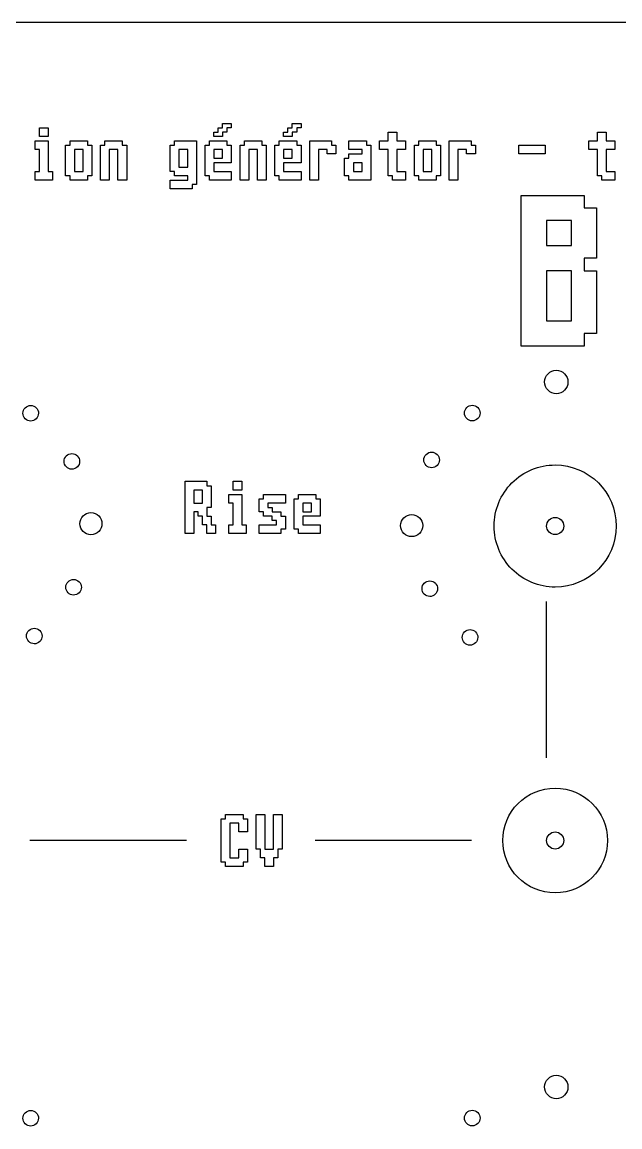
# Model space of a CAD drawing. Extents: x 0 to 101, y 9 to 137.
# Drawn here: x 37.7 to 71.3, y 74.8 to 136.9 of the extents above; entities that cross this region are included whole.
import ezdxf

# ---------------------------------------------------------------- set-up
doc = ezdxf.new("R2010")
doc.units = 0
doc.layers.add('Calque_1', color=7, linetype='CONTINUOUS')

msp = doc.modelspace()

# ---------------------------------------------------------------- linework, layer by layer
at = {"layer": 'Calque_1', "color": 7}
for p, q in [((0.161084, 136.906207), (101.139173, 136.906207)), ((48.935116, 131.088084), (48.935116, 131.210572)), ((48.935116, 131.210572), (49.180091, 131.210572)), ((48.935116, 130.965596), (48.935116, 131.088084)), ((49.180091, 131.210572), (49.425068, 131.210572)), ((49.425068, 131.210572), (49.425068, 131.088084)), ((49.425068, 131.088084), (49.425068, 130.965596)), ((52.854715, 131.088084), (52.854715, 131.210572)), ((52.854715, 131.210572), (53.099692, 131.210572)), ((52.854715, 130.965596), (52.854715, 131.088084)), ((53.099692, 131.210572), (53.344667, 131.210572)), ((53.344667, 131.210572), (53.344667, 131.088084)), ((53.344667, 131.088084), (53.344667, 130.965596)), ((38.646155, 130.72062), (38.646155, 130.965596)), ((38.646155, 130.965596), (38.891129, 130.965596)), ((38.646155, 130.475645), (38.646155, 130.72062)), ((38.891129, 130.475645), (38.646155, 130.475645)), ((38.891129, 130.965596), (39.136107, 130.965596)), ((39.136107, 130.475645), (38.891129, 130.475645)), ((39.136107, 130.965596), (39.136107, 130.72062)), ((39.136107, 130.72062), (39.136107, 130.475645)), ((48.445164, 130.598132), (48.445164, 130.72062)), ((48.445164, 130.72062), (48.567651, 130.72062)), ((48.445164, 130.475645), (48.445164, 130.598132)), ((48.690139, 130.475645), (48.445164, 130.475645)), ((48.567651, 130.72062), (48.690139, 130.72062)), ((48.690139, 130.843107), (48.690139, 130.965596)), ((48.690139, 130.965596), (48.812629, 130.965596)), ((48.690139, 130.72062), (48.690139, 130.843107)), ((48.935116, 130.475645), (48.690139, 130.475645)), ((48.812629, 130.965596), (48.935116, 130.965596)), ((49.057604, 130.72062), (48.935116, 130.72062)), ((48.935116, 130.72062), (48.935116, 130.598132)), ((48.935116, 130.598132), (48.935116, 130.475645)), ((49.180091, 130.72062), (49.057604, 130.72062)), ((49.302581, 130.965596), (49.180091, 130.965596)), ((49.180091, 130.965596), (49.180091, 130.843107)), ((49.180091, 130.843107), (49.180091, 130.72062)), ((49.425068, 130.965596), (49.302581, 130.965596)), ((52.364762, 130.598132), (52.364762, 130.72062)), ((52.364762, 130.72062), (52.487253, 130.72062)), ((52.364762, 130.475645), (52.364762, 130.598132)), ((52.60974, 130.475645), (52.364762, 130.475645)), ((52.487253, 130.72062), (52.60974, 130.72062)), ((52.60974, 130.843107), (52.60974, 130.965596)), ((52.60974, 130.965596), (52.732227, 130.965596)), ((52.60974, 130.72062), (52.60974, 130.843107)), ((52.854715, 130.475645), (52.60974, 130.475645)), ((52.732227, 130.965596), (52.854715, 130.965596)), ((52.977205, 130.72062), (52.854715, 130.72062)), ((52.854715, 130.72062), (52.854715, 130.598132)), ((52.854715, 130.598132), (52.854715, 130.475645)), ((53.099692, 130.72062), (52.977205, 130.72062)), ((53.22218, 130.965596), (53.099692, 130.965596)), ((53.099692, 130.965596), (53.099692, 130.843107)), ((53.099692, 130.843107), (53.099692, 130.72062)), ((53.344667, 130.965596), (53.22218, 130.965596)), ((58.244167, 130.475645), (58.244167, 130.72062)), ((58.244167, 130.72062), (58.489145, 130.72062)), ((58.244167, 130.230667), (58.244167, 130.475645)), ((58.489145, 130.72062), (58.73412, 130.72062)), ((58.73412, 130.72062), (58.73412, 130.475645)), ((58.73412, 130.475645), (58.73412, 130.230667)), ((70.002977, 130.475645), (70.002977, 130.72062)), ((70.002977, 130.72062), (70.247955, 130.72062)), ((70.002977, 130.230667), (70.002977, 130.475645)), ((70.247955, 130.72062), (70.49293, 130.72062)), ((70.49293, 130.72062), (70.49293, 130.475645)), ((70.49293, 130.475645), (70.49293, 130.230667)), ((38.401177, 129.985693), (38.401177, 130.230667)), ((38.401177, 130.230667), (38.768642, 130.230667)), ((38.401177, 129.740715), (38.401177, 129.985693)), ((38.768642, 130.230667), (39.136107, 130.230667)), ((39.136107, 130.230667), (39.136107, 129.37325)), ((40.116, 129.128275), (40.116, 129.985693)), ((40.116, 129.985693), (40.23849, 129.985693)), ((40.23849, 129.985693), (40.360978, 129.985693)), ((40.360978, 130.10818), (40.360978, 130.230667)), ((40.360978, 130.230667), (40.85093, 130.230667)), ((40.360978, 129.985693), (40.360978, 130.10818)), ((40.85093, 130.230667), (41.340882, 130.230667)), ((41.340882, 130.230667), (41.340882, 130.10818)), ((41.340882, 130.10818), (41.340882, 129.985693)), ((41.340882, 129.985693), (41.46337, 129.985693)), ((41.46337, 129.985693), (41.585857, 129.985693)), ((41.585857, 129.985693), (41.585857, 129.128275)), ((42.075804, 129.005788), (42.075804, 129.985693)), ((42.075804, 129.985693), (42.198291, 129.985693)), ((42.198291, 129.985693), (42.320781, 129.985693)), ((42.320781, 130.10818), (42.320781, 130.230667)), ((42.320781, 130.230667), (42.810734, 130.230667)), ((42.320781, 129.985693), (42.320781, 130.10818)), ((42.810734, 130.230667), (43.300686, 130.230667)), ((43.300686, 130.230667), (43.300686, 130.10818)), ((43.300686, 130.10818), (43.300686, 129.985693)), ((43.300686, 129.985693), (43.423173, 129.985693)), ((43.423173, 129.985693), (43.545661, 129.985693)), ((43.545661, 129.985693), (43.545661, 129.005788)), ((45.995405, 129.250763), (45.995405, 129.985693)), ((45.995405, 129.985693), (46.117895, 129.985693)), ((46.117895, 129.985693), (46.240383, 129.985693)), ((46.240383, 130.10818), (46.240383, 130.230667)), ((46.240383, 130.230667), (46.852822, 130.230667)), ((46.240383, 129.985693), (46.240383, 130.10818)), ((46.852822, 130.230667), (47.465262, 130.230667)), ((47.465262, 130.230667), (47.465262, 129.005788)), ((47.955212, 129.128275), (47.955212, 129.985693)), ((47.955212, 129.985693), (48.077699, 129.985693)), ((48.077699, 129.985693), (48.200186, 129.985693)), ((48.200186, 130.10818), (48.200186, 130.230667)), ((48.200186, 130.230667), (48.690139, 130.230667)), ((48.200186, 129.985693), (48.200186, 130.10818)), ((48.690139, 130.230667), (49.180091, 130.230667)), ((49.180091, 130.230667), (49.180091, 130.10818)), ((49.180091, 130.10818), (49.180091, 129.985693)), ((49.180091, 129.985693), (49.302581, 129.985693)), ((49.302581, 129.985693), (49.425068, 129.985693)), ((49.425068, 129.985693), (49.425068, 129.49574)), ((49.915012, 129.005788), (49.915012, 129.985693)), ((49.915012, 129.985693), (50.0375, 129.985693)), ((50.0375, 129.985693), (50.159987, 129.985693)), ((50.159987, 130.10818), (50.159987, 130.230667)), ((50.159987, 130.230667), (50.649939, 130.230667)), ((50.159987, 129.985693), (50.159987, 130.10818)), ((50.649939, 130.230667), (51.139892, 130.230667)), ((51.139892, 130.230667), (51.139892, 130.10818)), ((51.139892, 130.10818), (51.139892, 129.985693)), ((51.139892, 129.985693), (51.262379, 129.985693)), ((51.262379, 129.985693), (51.384869, 129.985693)), ((51.384869, 129.985693), (51.384869, 129.005788)), ((51.87481, 129.128275), (51.87481, 129.985693)), ((51.87481, 129.985693), (51.9973, 129.985693)), ((51.9973, 129.985693), (52.119788, 129.985693)), ((52.119788, 130.10818), (52.119788, 130.230667)), ((52.119788, 130.230667), (52.60974, 130.230667)), ((52.119788, 129.985693), (52.119788, 130.10818)), ((52.60974, 130.230667), (53.099692, 130.230667)), ((53.099692, 130.230667), (53.099692, 130.10818)), ((53.099692, 130.10818), (53.099692, 129.985693)), ((53.099692, 129.985693), (53.22218, 129.985693)), ((53.22218, 129.985693), (53.344667, 129.985693)), ((53.344667, 129.985693), (53.344667, 129.49574)), ((53.834617, 129.128275), (53.834617, 130.230667)), ((53.834617, 130.230667), (54.447056, 130.230667)), ((54.447056, 130.230667), (55.059496, 130.230667)), ((55.059496, 130.230667), (55.059496, 130.10818)), ((55.059496, 130.10818), (55.059496, 129.985693)), ((55.059496, 129.985693), (55.181983, 129.985693)), ((55.181983, 129.985693), (55.304473, 129.985693)), ((55.304473, 129.985693), (55.304473, 129.740715)), ((56.039392, 129.985693), (56.039392, 130.230667)), ((56.039392, 130.230667), (56.529344, 130.230667)), ((56.039392, 129.740715), (56.039392, 129.985693)), ((56.529344, 130.230667), (57.019297, 130.230667)), ((57.019297, 130.230667), (57.019297, 130.10818)), ((57.019297, 130.10818), (57.019297, 129.985693)), ((57.019297, 129.985693), (57.141784, 129.985693)), ((57.141784, 129.985693), (57.264274, 129.985693)), ((57.264274, 129.985693), (57.264274, 129.005788)), ((57.754215, 129.985693), (57.754215, 130.230667)), ((57.754215, 130.230667), (57.999193, 130.230667)), ((57.754215, 129.740715), (57.754215, 129.985693)), ((57.999193, 130.230667), (58.244167, 130.230667)), ((58.73412, 130.230667), (58.979097, 130.230667)), ((58.979097, 130.230667), (59.224072, 130.230667)), ((59.224072, 130.230667), (59.224072, 129.985693)), ((59.224072, 129.985693), (59.224072, 129.740715)), ((59.714022, 129.128275), (59.714022, 129.985693)), ((59.714022, 129.985693), (59.836509, 129.985693)), ((59.836509, 129.985693), (59.958996, 129.985693)), ((59.958996, 130.10818), (59.958996, 130.230667)), ((59.958996, 130.230667), (60.448949, 130.230667)), ((59.958996, 129.985693), (59.958996, 130.10818)), ((60.448949, 130.230667), (60.938901, 130.230667)), ((60.938901, 130.230667), (60.938901, 130.10818)), ((60.938901, 130.10818), (60.938901, 129.985693)), ((60.938901, 129.985693), (61.061388, 129.985693)), ((61.061388, 129.985693), (61.183878, 129.985693)), ((61.183878, 129.985693), (61.183878, 129.128275)), ((61.673819, 129.128275), (61.673819, 130.230667)), ((61.673819, 130.230667), (62.286262, 130.230667)), ((62.286262, 130.230667), (62.898702, 130.230667)), ((62.898702, 130.230667), (62.898702, 130.10818)), ((62.898702, 130.10818), (62.898702, 129.985693)), ((62.898702, 129.985693), (63.021189, 129.985693)), ((63.021189, 129.985693), (63.143676, 129.985693)), ((63.143676, 129.985693), (63.143676, 129.740715)), ((65.593426, 129.740715), (65.593426, 129.985693)), ((65.593426, 129.985693), (66.328354, 129.985693)), ((66.328354, 129.985693), (67.063283, 129.985693)), ((67.063283, 129.985693), (67.063283, 129.740715)), ((69.513025, 129.985693), (69.513025, 130.230667)), ((69.513025, 130.230667), (69.758003, 130.230667)), ((69.513025, 129.740715), (69.513025, 129.985693)), ((69.758003, 130.230667), (70.002977, 130.230667)), ((70.49293, 130.230667), (70.737907, 130.230667)), ((70.737907, 130.230667), (70.982882, 130.230667)), ((70.982882, 130.230667), (70.982882, 129.985693)), ((70.982882, 129.985693), (70.982882, 129.740715)), ((38.523664, 129.740715), (38.401177, 129.740715)), ((38.646155, 129.740715), (38.523664, 129.740715)), ((38.646155, 129.128275), (38.646155, 129.740715)), ((39.136107, 129.37325), (39.136107, 128.515836)), ((40.85093, 129.740715), (40.605953, 129.740715)), ((40.605953, 129.740715), (40.605953, 129.128275)), ((41.095905, 129.740715), (40.85093, 129.740715)), ((41.095905, 129.128275), (41.095905, 129.740715)), ((42.810734, 129.740715), (42.565756, 129.740715)), ((42.565756, 129.740715), (42.565756, 128.883298)), ((43.055708, 129.740715), (42.810734, 129.740715)), ((43.055708, 128.883298), (43.055708, 129.740715)), ((45.995405, 128.515836), (45.995405, 129.250763)), ((46.730335, 129.740715), (46.485358, 129.740715)), ((46.485358, 129.740715), (46.485358, 129.250763)), ((46.485358, 129.250763), (46.485358, 128.76081)), ((46.97531, 129.740715), (46.730335, 129.740715)), ((46.97531, 129.250763), (46.97531, 129.740715)), ((46.97531, 128.76081), (46.97531, 129.250763)), ((48.690139, 129.740715), (48.445164, 129.740715)), ((48.445164, 129.740715), (48.445164, 129.49574)), ((48.445164, 129.49574), (48.445164, 129.250763)), ((48.445164, 129.250763), (48.690139, 129.250763)), ((48.935116, 129.740715), (48.690139, 129.740715)), ((48.690139, 129.250763), (48.935116, 129.250763)), ((48.935116, 129.49574), (48.935116, 129.740715)), ((48.935116, 129.250763), (48.935116, 129.49574)), ((49.425068, 129.49574), (49.425068, 129.005788)), ((50.649939, 129.740715), (50.404965, 129.740715)), ((50.404965, 129.740715), (50.404965, 128.883298)), ((50.894917, 129.740715), (50.649939, 129.740715)), ((50.894917, 128.883298), (50.894917, 129.740715)), ((52.60974, 129.740715), (52.364762, 129.740715)), ((52.364762, 129.740715), (52.364762, 129.49574)), ((52.364762, 129.49574), (52.364762, 129.250763)), ((52.364762, 129.250763), (52.60974, 129.250763)), ((52.854715, 129.740715), (52.60974, 129.740715)), ((52.60974, 129.250763), (52.854715, 129.250763)), ((52.854715, 129.49574), (52.854715, 129.740715)), ((52.854715, 129.250763), (52.854715, 129.49574)), ((53.344667, 129.49574), (53.344667, 129.005788)), ((54.569544, 129.740715), (54.324569, 129.740715)), ((54.324569, 129.740715), (54.324569, 128.883298)), ((54.814521, 129.740715), (54.569544, 129.740715)), ((54.814521, 129.618228), (54.814521, 129.740715)), ((54.814521, 129.49574), (54.814521, 129.618228)), ((55.059496, 129.49574), (54.814521, 129.49574)), ((55.304473, 129.49574), (55.059496, 129.49574)), ((55.304473, 129.740715), (55.304473, 129.49574)), ((55.794417, 128.76081), (55.794417, 129.250763)), ((55.794417, 129.250763), (55.916905, 129.250763)), ((55.916905, 129.250763), (56.039392, 129.250763)), ((56.406857, 129.740715), (56.039392, 129.740715)), ((56.039392, 129.37325), (56.039392, 129.49574)), ((56.039392, 129.49574), (56.406857, 129.49574)), ((56.039392, 129.250763), (56.039392, 129.37325)), ((56.774322, 129.740715), (56.406857, 129.740715)), ((56.406857, 129.49574), (56.774322, 129.49574)), ((56.774322, 129.618228), (56.774322, 129.740715)), ((56.774322, 129.49574), (56.774322, 129.618228)), ((57.999193, 129.740715), (57.754215, 129.740715)), ((58.244167, 129.740715), (57.999193, 129.740715)), ((58.244167, 129.005788), (58.244167, 129.740715)), ((58.979097, 129.740715), (58.73412, 129.740715)), ((58.73412, 129.740715), (58.73412, 129.128275)), ((59.224072, 129.740715), (58.979097, 129.740715)), ((60.448949, 129.740715), (60.203974, 129.740715)), ((60.203974, 129.740715), (60.203974, 129.128275)), ((60.693926, 129.740715), (60.448949, 129.740715)), ((60.693926, 129.128275), (60.693926, 129.740715)), ((62.408749, 129.740715), (62.163772, 129.740715)), ((62.163772, 129.740715), (62.163772, 128.883298)), ((62.653724, 129.740715), (62.408749, 129.740715)), ((62.653724, 129.618228), (62.653724, 129.740715)), ((62.653724, 129.49574), (62.653724, 129.618228)), ((62.898702, 129.49574), (62.653724, 129.49574)), ((63.143676, 129.49574), (62.898702, 129.49574)), ((63.143676, 129.740715), (63.143676, 129.49574)), ((65.593426, 129.49574), (65.593426, 129.740715)), ((66.328354, 129.49574), (65.593426, 129.49574)), ((67.063283, 129.49574), (66.328354, 129.49574)), ((67.063283, 129.740715), (67.063283, 129.49574)), ((69.758003, 129.740715), (69.513025, 129.740715)), ((70.002977, 129.740715), (69.758003, 129.740715)), ((70.002977, 129.005788), (70.002977, 129.740715)), ((70.737907, 129.740715), (70.49293, 129.740715)), ((70.49293, 129.740715), (70.49293, 129.128275)), ((70.982882, 129.740715), (70.737907, 129.740715)), ((38.646155, 128.515836), (38.646155, 129.128275)), ((40.116, 128.270858), (40.116, 129.128275)), ((40.605953, 129.128275), (40.605953, 128.515836)), ((41.095905, 128.515836), (41.095905, 129.128275)), ((41.585857, 129.128275), (41.585857, 128.270858)), ((42.075804, 128.025883), (42.075804, 129.005788)), ((42.565756, 128.883298), (42.565756, 128.025883)), ((43.055708, 128.025883), (43.055708, 128.883298)), ((43.545661, 129.005788), (43.545661, 128.025883)), ((46.485358, 128.76081), (46.730335, 128.76081)), ((46.730335, 128.76081), (46.97531, 128.76081)), ((47.465262, 129.005788), (47.465262, 127.780906)), ((47.955212, 128.270858), (47.955212, 129.128275)), ((48.935116, 129.005788), (48.445164, 129.005788)), ((48.445164, 129.005788), (48.445164, 128.76081)), ((48.445164, 128.76081), (48.445164, 128.515836)), ((49.425068, 129.005788), (48.935116, 129.005788)), ((49.915012, 128.025883), (49.915012, 129.005788)), ((50.404965, 128.883298), (50.404965, 128.025883)), ((50.894917, 128.025883), (50.894917, 128.883298)), ((51.384869, 129.005788), (51.384869, 128.025883)), ((51.87481, 128.270858), (51.87481, 129.128275)), ((52.854715, 129.005788), (52.364762, 129.005788)), ((52.364762, 129.005788), (52.364762, 128.76081)), ((52.364762, 128.76081), (52.364762, 128.515836)), ((53.344667, 129.005788), (52.854715, 129.005788)), ((53.834617, 128.025883), (53.834617, 129.128275)), ((54.324569, 128.883298), (54.324569, 128.025883)), ((55.794417, 128.270858), (55.794417, 128.76081)), ((56.529344, 129.005788), (56.28437, 129.005788)), ((56.28437, 129.005788), (56.28437, 128.76081)), ((56.28437, 128.76081), (56.28437, 128.515836)), ((56.774322, 129.005788), (56.529344, 129.005788)), ((56.774322, 128.76081), (56.774322, 129.005788)), ((56.774322, 128.515836), (56.774322, 128.76081)), ((57.264274, 129.005788), (57.264274, 128.025883)), ((58.244167, 128.270858), (58.244167, 129.005788)), ((58.73412, 129.128275), (58.73412, 128.515836)), ((59.714022, 128.270858), (59.714022, 129.128275)), ((60.203974, 129.128275), (60.203974, 128.515836)), ((60.693926, 128.515836), (60.693926, 129.128275)), ((61.183878, 129.128275), (61.183878, 128.270858)), ((61.673819, 128.025883), (61.673819, 129.128275)), ((62.163772, 128.883298), (62.163772, 128.025883)), ((70.002977, 128.270858), (70.002977, 129.005788)), ((70.49293, 129.128275), (70.49293, 128.515836)), ((38.401177, 128.270858), (38.401177, 128.515836)), ((38.401177, 128.515836), (38.523664, 128.515836)), ((38.401177, 128.025883), (38.401177, 128.270858)), ((38.891129, 128.025883), (38.401177, 128.025883)), ((38.523664, 128.515836), (38.646155, 128.515836)), ((39.381082, 128.025883), (38.891129, 128.025883)), ((39.136107, 128.515836), (39.258594, 128.515836)), ((39.258594, 128.515836), (39.381082, 128.515836)), ((39.381082, 128.515836), (39.381082, 128.270858)), ((39.381082, 128.270858), (39.381082, 128.025883)), ((40.23849, 128.270858), (40.116, 128.270858)), ((40.360978, 128.270858), (40.23849, 128.270858)), ((40.360978, 128.148371), (40.360978, 128.270858)), ((40.360978, 128.025883), (40.360978, 128.148371)), ((40.85093, 128.025883), (40.360978, 128.025883)), ((40.605953, 128.515836), (40.85093, 128.515836)), ((40.85093, 128.515836), (41.095905, 128.515836)), ((41.340882, 128.025883), (40.85093, 128.025883)), ((41.46337, 128.270858), (41.340882, 128.270858)), ((41.340882, 128.270858), (41.340882, 128.148371)), ((41.340882, 128.148371), (41.340882, 128.025883)), ((41.585857, 128.270858), (41.46337, 128.270858)), ((42.320781, 128.025883), (42.075804, 128.025883)), ((42.565756, 128.025883), (42.320781, 128.025883)), ((43.300686, 128.025883), (43.055708, 128.025883)), ((43.545661, 128.025883), (43.300686, 128.025883)), ((46.117895, 128.515836), (45.995405, 128.515836)), ((45.995405, 127.780906), (45.995405, 128.025883)), ((45.995405, 128.025883), (46.485358, 128.025883)), ((46.240383, 128.515836), (46.117895, 128.515836)), ((46.240383, 128.393345), (46.240383, 128.515836)), ((46.240383, 128.270858), (46.240383, 128.393345)), ((46.607848, 128.270858), (46.240383, 128.270858)), ((46.485358, 128.025883), (46.97531, 128.025883)), ((46.97531, 128.270858), (46.607848, 128.270858)), ((46.97531, 128.148371), (46.97531, 128.270858)), ((46.97531, 128.025883), (46.97531, 128.148371)), ((48.077699, 128.270858), (47.955212, 128.270858)), ((48.200186, 128.270858), (48.077699, 128.270858)), ((48.200186, 128.148371), (48.200186, 128.270858)), ((48.200186, 128.025883), (48.200186, 128.148371)), ((48.812629, 128.025883), (48.200186, 128.025883)), ((48.445164, 128.515836), (48.935116, 128.515836)), ((49.425068, 128.025883), (48.812629, 128.025883)), ((48.935116, 128.515836), (49.425068, 128.515836)), ((49.425068, 128.515836), (49.425068, 128.270858)), ((49.425068, 128.270858), (49.425068, 128.025883)), ((50.159987, 128.025883), (49.915012, 128.025883)), ((50.404965, 128.025883), (50.159987, 128.025883)), ((51.139892, 128.025883), (50.894917, 128.025883)), ((51.384869, 128.025883), (51.139892, 128.025883)), ((51.9973, 128.270858), (51.87481, 128.270858)), ((52.119788, 128.270858), (51.9973, 128.270858)), ((52.119788, 128.148371), (52.119788, 128.270858)), ((52.119788, 128.025883), (52.119788, 128.148371)), ((52.732227, 128.025883), (52.119788, 128.025883)), ((52.364762, 128.515836), (52.854715, 128.515836)), ((53.344667, 128.025883), (52.732227, 128.025883)), ((52.854715, 128.515836), (53.344667, 128.515836)), ((53.344667, 128.515836), (53.344667, 128.270858)), ((53.344667, 128.270858), (53.344667, 128.025883)), ((54.079591, 128.025883), (53.834617, 128.025883)), ((54.324569, 128.025883), (54.079591, 128.025883)), ((55.916905, 128.270858), (55.794417, 128.270858)), ((56.039392, 128.270858), (55.916905, 128.270858)), ((56.039392, 128.148371), (56.039392, 128.270858)), ((56.039392, 128.025883), (56.039392, 128.148371)), ((56.651832, 128.025883), (56.039392, 128.025883)), ((56.28437, 128.515836), (56.529344, 128.515836)), ((56.529344, 128.515836), (56.774322, 128.515836)), ((57.264274, 128.025883), (56.651832, 128.025883)), ((58.366658, 128.270858), (58.244167, 128.270858)), ((58.489145, 128.270858), (58.366658, 128.270858)), ((58.489145, 128.148371), (58.489145, 128.270858)), ((58.489145, 128.025883), (58.489145, 128.148371)), ((58.85661, 128.025883), (58.489145, 128.025883)), ((58.73412, 128.515836), (58.979097, 128.515836)), ((59.224072, 128.025883), (58.85661, 128.025883)), ((58.979097, 128.515836), (59.224072, 128.515836)), ((59.224072, 128.515836), (59.224072, 128.270858)), ((59.224072, 128.270858), (59.224072, 128.025883)), ((59.836509, 128.270858), (59.714022, 128.270858)), ((59.958996, 128.270858), (59.836509, 128.270858)), ((59.958996, 128.148371), (59.958996, 128.270858)), ((59.958996, 128.025883), (59.958996, 128.148371)), ((60.448949, 128.025883), (59.958996, 128.025883)), ((60.203974, 128.515836), (60.448949, 128.515836)), ((60.448949, 128.515836), (60.693926, 128.515836)), ((60.938901, 128.025883), (60.448949, 128.025883)), ((61.061388, 128.270858), (60.938901, 128.270858)), ((60.938901, 128.270858), (60.938901, 128.148371)), ((60.938901, 128.148371), (60.938901, 128.025883)), ((61.183878, 128.270858), (61.061388, 128.270858)), ((61.918797, 128.025883), (61.673819, 128.025883)), ((62.163772, 128.025883), (61.918797, 128.025883)), ((70.125465, 128.270858), (70.002977, 128.270858)), ((70.247955, 128.270858), (70.125465, 128.270858)), ((70.247955, 128.148371), (70.247955, 128.270858)), ((70.247955, 128.025883), (70.247955, 128.148371)), ((70.615417, 128.025883), (70.247955, 128.025883)), ((70.49293, 128.515836), (70.737907, 128.515836)), ((70.982882, 128.025883), (70.615417, 128.025883)), ((70.737907, 128.515836), (70.982882, 128.515836)), ((70.982882, 128.515836), (70.982882, 128.270858)), ((70.982882, 128.270858), (70.982882, 128.025883)), ((45.995405, 127.535931), (45.995405, 127.780906)), ((46.607848, 127.535931), (45.995405, 127.535931)), ((47.220287, 127.535931), (46.607848, 127.535931)), ((47.342775, 127.780906), (47.220287, 127.780906)), ((47.220287, 127.780906), (47.220287, 127.658418)), ((47.220287, 127.658418), (47.220287, 127.535931)), ((47.465262, 127.780906), (47.342775, 127.780906)), ((65.721347, 122.931638), (65.721347, 127.164975)), ((65.721347, 127.164975), (67.485237, 127.164975)), ((67.485237, 127.164975), (69.249127, 127.164975)), ((69.249127, 127.164975), (69.249127, 126.812197)), ((69.249127, 126.812197), (69.249127, 126.459419)), ((69.249127, 126.459419), (69.601905, 126.459419)), ((69.601905, 126.459419), (69.954683, 126.459419)), ((69.954683, 126.459419), (69.954683, 125.048307)), ((67.838015, 125.753863), (67.132459, 125.753863)), ((67.132459, 125.753863), (67.132459, 125.048307)), ((68.543571, 125.753863), (67.838015, 125.753863)), ((68.543571, 125.048307), (68.543571, 125.753863)), ((67.132459, 125.048307), (67.132459, 124.34275)), ((68.543571, 124.34275), (68.543571, 125.048307)), ((69.954683, 125.048307), (69.954683, 123.637194)), ((67.132459, 124.34275), (67.838015, 124.34275)), ((67.838015, 124.34275), (68.543571, 124.34275)), ((69.601905, 123.637194), (69.249127, 123.637194)), ((69.249127, 123.637194), (69.249127, 123.284416)), ((69.954683, 123.637194), (69.601905, 123.637194)), ((69.249127, 123.284416), (69.249127, 122.931638)), ((65.721347, 118.698301), (65.721347, 122.931638)), ((67.838015, 122.931638), (67.132459, 122.931638)), ((67.132459, 122.931638), (67.132459, 121.520526)), ((68.543571, 122.931638), (67.838015, 122.931638)), ((68.543571, 121.520526), (68.543571, 122.931638)), ((69.249127, 122.931638), (69.601905, 122.931638)), ((69.601905, 122.931638), (69.954683, 122.931638)), ((69.954683, 122.931638), (69.954683, 121.167748)), ((67.132459, 121.520526), (67.132459, 120.109414)), ((68.543571, 120.109414), (68.543571, 121.520526)), ((69.954683, 121.167748), (69.954683, 119.403857)), ((67.132459, 120.109414), (67.838015, 120.109414)), ((67.838015, 120.109414), (68.543571, 120.109414)), ((69.601905, 119.403857), (69.249127, 119.403857)), ((69.249127, 119.403857), (69.249127, 119.051079)), ((69.954683, 119.403857), (69.601905, 119.403857)), ((67.485237, 118.698301), (65.721347, 118.698301)), ((69.249127, 118.698301), (67.485237, 118.698301)), ((69.249127, 119.051079), (69.249127, 118.698301)), ((68.349106, 116.679403), (68.349106, 116.679403)), ((37.83925, 114.614147), (37.839272, 114.61415)), ((62.561344, 114.767871), (62.561344, 114.767871)), ((40.05773, 112.052823), (40.05773, 112.052823)), ((60.371738, 111.993559), (60.371713, 111.993559)), ((46.829056, 109.627587), (46.829056, 111.097444)), ((46.829056, 111.097444), (47.441496, 111.097444)), ((47.563984, 110.607492), (47.319009, 110.607492)), ((47.319009, 110.607492), (47.319009, 110.240027)), ((47.441496, 111.097444), (48.053936, 111.097444)), ((47.808961, 110.607492), (47.563984, 110.607492)), ((47.808961, 110.240027), (47.808961, 110.607492)), ((48.053936, 111.097444), (48.053936, 110.974954)), ((48.053936, 110.974954), (48.053936, 110.852466)), ((48.053936, 110.852466), (48.176426, 110.852466)), ((48.176426, 110.852466), (48.298913, 110.852466)), ((48.298913, 110.852466), (48.298913, 110.240027)), ((49.523787, 110.852466), (49.523787, 111.097444)), ((49.523787, 111.097444), (49.768762, 111.097444)), ((49.523787, 110.607492), (49.523787, 110.852466)), ((49.768762, 110.607492), (49.523787, 110.607492)), ((49.768762, 111.097444), (50.013739, 111.097444)), ((50.013739, 110.607492), (49.768762, 110.607492)), ((50.013739, 111.097444), (50.013739, 110.852466)), ((50.013739, 110.852466), (50.013739, 110.607492)), ((47.319009, 110.240027), (47.319009, 109.872562)), ((47.808961, 109.872562), (47.808961, 110.240027)), ((48.298913, 110.240027), (48.298913, 109.627587)), ((49.27881, 110.117539), (49.27881, 110.362514)), ((49.27881, 110.362514), (49.646274, 110.362514)), ((49.27881, 109.872562), (49.27881, 110.117539)), ((49.646274, 110.362514), (50.013739, 110.362514)), ((50.013739, 110.362514), (50.013739, 109.505097)), ((50.993635, 109.750074), (50.993635, 110.117539)), ((50.993635, 110.117539), (51.116123, 110.117539)), ((51.116123, 110.117539), (51.238613, 110.117539)), ((51.238613, 110.240027), (51.238613, 110.362514)), ((51.238613, 110.362514), (51.851053, 110.362514)), ((51.238613, 110.117539), (51.238613, 110.240027)), ((51.851053, 110.362514), (52.463492, 110.362514)), ((52.463492, 110.362514), (52.463492, 110.117539)), ((52.463492, 110.117539), (52.463492, 109.872562)), ((52.953436, 109.260122), (52.953436, 110.117539)), ((52.953436, 110.117539), (53.075926, 110.117539)), ((53.075926, 110.117539), (53.198414, 110.117539)), ((53.198414, 110.240027), (53.198414, 110.362514)), ((53.198414, 110.362514), (53.688366, 110.362514)), ((53.198414, 110.117539), (53.198414, 110.240027)), ((53.688366, 110.362514), (54.178318, 110.362514)), ((54.178318, 110.362514), (54.178318, 110.240027)), ((54.178318, 110.240027), (54.178318, 110.117539)), ((54.178318, 110.117539), (54.300806, 110.117539)), ((54.300806, 110.117539), (54.423293, 110.117539)), ((54.423293, 110.117539), (54.423293, 109.627587)), ((46.829056, 108.15773), (46.829056, 109.627587)), ((47.319009, 109.872562), (47.563984, 109.872562)), ((47.441496, 109.382609), (47.319009, 109.382609)), ((47.319009, 109.382609), (47.319009, 108.77017)), ((47.563984, 109.382609), (47.441496, 109.382609)), ((47.563984, 109.872562), (47.808961, 109.872562)), ((47.563984, 109.260122), (47.563984, 109.382609)), ((48.176426, 109.627587), (48.053936, 109.627587)), ((48.053936, 109.627587), (48.053936, 109.382609)), ((48.053936, 109.382609), (48.053936, 109.137635)), ((48.298913, 109.627587), (48.176426, 109.627587)), ((49.401297, 109.872562), (49.27881, 109.872562)), ((49.523787, 109.872562), (49.401297, 109.872562)), ((49.523787, 109.260122), (49.523787, 109.872562)), ((50.013739, 109.505097), (50.013739, 108.647682)), ((50.993635, 109.382609), (50.993635, 109.750074)), ((51.116123, 109.382609), (50.993635, 109.382609)), ((51.238613, 109.382609), (51.116123, 109.382609)), ((51.238613, 109.260122), (51.238613, 109.382609)), ((51.97354, 109.872562), (51.483588, 109.872562)), ((51.483588, 109.872562), (51.483588, 109.750074)), ((51.483588, 109.750074), (51.483588, 109.627587)), ((51.483588, 109.627587), (51.606075, 109.627587)), ((51.606075, 109.627587), (51.728565, 109.627587)), ((51.728565, 109.627587), (51.728565, 109.505097)), ((51.728565, 109.505097), (51.728565, 109.382609)), ((51.728565, 109.382609), (51.97354, 109.382609)), ((52.463492, 109.872562), (51.97354, 109.872562)), ((51.97354, 109.382609), (52.218518, 109.382609)), ((52.218518, 109.382609), (52.218518, 109.260122)), ((53.688366, 109.872562), (53.443388, 109.872562)), ((53.443388, 109.872562), (53.443388, 109.627587)), ((53.443388, 109.627587), (53.443388, 109.382609)), ((53.443388, 109.382609), (53.688366, 109.382609)), ((53.933341, 109.872562), (53.688366, 109.872562)), ((53.688366, 109.382609), (53.933341, 109.382609)), ((53.933341, 109.627587), (53.933341, 109.872562)), ((53.933341, 109.382609), (53.933341, 109.627587)), ((54.423293, 109.627587), (54.423293, 109.137635)), ((42.156333, 108.714789), (42.156333, 108.714789)), ((47.319009, 108.77017), (47.319009, 108.15773)), ((47.563984, 109.137635), (47.563984, 109.260122)), ((47.686474, 109.137635), (47.563984, 109.137635)), ((47.808961, 109.137635), (47.686474, 109.137635)), ((47.808961, 108.892657), (47.808961, 109.137635)), ((47.808961, 108.647682), (47.808961, 108.892657)), ((48.053936, 109.137635), (48.176426, 109.137635)), ((48.176426, 109.137635), (48.298913, 109.137635)), ((48.298913, 109.137635), (48.298913, 108.892657)), ((48.298913, 108.892657), (48.298913, 108.647682)), ((49.523787, 108.647682), (49.523787, 109.260122)), ((51.238613, 109.137635), (51.238613, 109.260122)), ((51.483588, 109.137635), (51.238613, 109.137635)), ((51.728565, 109.137635), (51.483588, 109.137635)), ((51.728565, 109.015144), (51.728565, 109.137635)), ((51.728565, 108.892657), (51.728565, 109.015144)), ((51.851053, 108.892657), (51.728565, 108.892657)), ((51.97354, 108.892657), (51.851053, 108.892657)), ((51.97354, 108.77017), (51.97354, 108.892657)), ((51.97354, 108.647682), (51.97354, 108.77017)), ((52.218518, 109.260122), (52.218518, 109.137635)), ((52.218518, 109.137635), (52.341005, 109.137635)), ((52.341005, 109.137635), (52.463492, 109.137635)), ((52.463492, 109.137635), (52.463492, 108.77017)), ((52.463492, 108.77017), (52.463492, 108.402705)), ((52.953436, 108.402705), (52.953436, 109.260122)), ((53.933341, 109.137635), (53.443388, 109.137635)), ((53.443388, 109.137635), (53.443388, 108.892657)), ((53.443388, 108.892657), (53.443388, 108.647682)), ((54.423293, 109.137635), (53.933341, 109.137635)), ((47.074031, 108.15773), (46.829056, 108.15773)), ((47.319009, 108.15773), (47.074031, 108.15773)), ((47.931448, 108.647682), (47.808961, 108.647682)), ((48.053936, 108.647682), (47.931448, 108.647682)), ((48.053936, 108.402705), (48.053936, 108.647682)), ((48.053936, 108.15773), (48.053936, 108.402705)), ((48.298913, 108.15773), (48.053936, 108.15773)), ((48.298913, 108.647682), (48.421401, 108.647682)), ((48.543888, 108.15773), (48.298913, 108.15773)), ((48.421401, 108.647682), (48.543888, 108.647682)), ((48.543888, 108.647682), (48.543888, 108.402705)), ((48.543888, 108.402705), (48.543888, 108.15773)), ((49.27881, 108.402705), (49.27881, 108.647682)), ((49.27881, 108.647682), (49.401297, 108.647682)), ((49.27881, 108.15773), (49.27881, 108.402705)), ((49.768762, 108.15773), (49.27881, 108.15773)), ((49.401297, 108.647682), (49.523787, 108.647682)), ((50.258714, 108.15773), (49.768762, 108.15773)), ((50.013739, 108.647682), (50.136227, 108.647682)), ((50.136227, 108.647682), (50.258714, 108.647682)), ((50.258714, 108.647682), (50.258714, 108.402705)), ((50.258714, 108.402705), (50.258714, 108.15773)), ((50.993635, 108.402705), (50.993635, 108.647682)), ((50.993635, 108.647682), (51.483588, 108.647682)), ((50.993635, 108.15773), (50.993635, 108.402705)), ((51.606075, 108.15773), (50.993635, 108.15773)), ((51.483588, 108.647682), (51.97354, 108.647682)), ((52.218518, 108.15773), (51.606075, 108.15773)), ((52.341005, 108.402705), (52.218518, 108.402705)), ((52.218518, 108.402705), (52.218518, 108.280217)), ((52.218518, 108.280217), (52.218518, 108.15773)), ((52.463492, 108.402705), (52.341005, 108.402705)), ((53.075926, 108.402705), (52.953436, 108.402705)), ((53.198414, 108.402705), (53.075926, 108.402705)), ((53.198414, 108.280217), (53.198414, 108.402705)), ((53.198414, 108.15773), (53.198414, 108.280217)), ((53.810853, 108.15773), (53.198414, 108.15773)), ((53.443388, 108.647682), (53.933341, 108.647682)), ((54.423293, 108.15773), (53.810853, 108.15773)), ((53.933341, 108.647682), (54.423293, 108.647682)), ((54.423293, 108.647682), (54.423293, 108.402705)), ((54.423293, 108.402705), (54.423293, 108.15773)), ((60.185006, 108.611719), (60.185006, 108.611719)), ((68.108195, 108.584541), (68.108195, 108.584541)), ((71.060369, 108.584552), (71.060369, 108.584552)), ((40.154651, 104.978381), (40.154651, 104.978381)), ((60.17615, 104.897595), (60.17615, 104.897595)), ((67.118068, 104.341964), (67.118068, 95.551042)), ((38.04193, 102.094937), (38.041936, 102.094934)), ((62.530867, 102.017475), (62.530844, 102.017475)), ((48.862029, 90.911082), (48.862029, 92.135961)), ((48.862029, 92.135961), (48.984516, 92.135961)), ((48.984516, 92.135961), (49.107007, 92.135961)), ((49.107007, 92.258451), (49.107007, 92.380939)), ((49.107007, 92.380939), (49.596959, 92.380939)), ((49.107007, 92.135961), (49.107007, 92.258451)), ((49.596959, 92.380939), (50.086911, 92.380939)), ((50.086911, 92.380939), (50.086911, 92.258451)), ((50.086911, 92.258451), (50.086911, 92.135961)), ((50.086911, 92.135961), (50.209399, 92.135961)), ((50.209399, 92.135961), (50.331886, 92.135961)), ((50.331886, 92.135961), (50.331886, 91.768499)), ((50.821833, 91.401034), (50.821833, 92.380939)), ((50.821833, 92.380939), (51.066807, 92.380939)), ((51.066807, 92.380939), (51.311785, 92.380939)), ((51.311785, 92.380939), (51.311785, 91.401034)), ((51.801737, 91.401034), (51.801737, 92.380939)), ((51.801737, 92.380939), (52.046712, 92.380939)), ((52.046712, 92.380939), (52.291689, 92.380939)), ((52.291689, 92.380939), (52.291689, 91.401034)), ((49.596959, 91.890986), (49.351981, 91.890986)), ((49.351981, 91.890986), (49.351981, 90.911082)), ((49.841934, 91.890986), (49.596959, 91.890986)), ((49.841934, 91.646009), (49.841934, 91.890986)), ((49.841934, 91.401034), (49.841934, 91.646009)), ((50.086911, 91.401034), (49.841934, 91.401034)), ((50.331886, 91.401034), (50.086911, 91.401034)), ((50.331886, 91.768499), (50.331886, 91.401034)), ((50.821833, 90.42113), (50.821833, 91.401034)), ((51.311785, 91.401034), (51.311785, 90.42113)), ((51.801737, 90.42113), (51.801737, 91.401034)), ((52.291689, 91.401034), (52.291689, 90.42113)), ((46.901469, 90.911085), (38.110547, 90.911085)), ((48.862029, 89.6862), (48.862029, 90.911082)), ((49.351981, 90.911082), (49.351981, 89.931177)), ((62.927203, 90.911085), (54.136281, 90.911085)), ((68.10701, 90.911087), (68.10701, 90.911087)), ((70.568833, 90.911085), (70.568833, 90.911085)), ((49.841934, 90.176152), (49.841934, 90.42113)), ((49.841934, 90.42113), (50.086911, 90.42113)), ((49.841934, 89.931177), (49.841934, 90.176152)), ((50.086911, 90.42113), (50.331886, 90.42113)), ((50.331886, 90.42113), (50.331886, 90.053665)), ((50.331886, 90.053665), (50.331886, 89.6862)), ((50.94432, 90.42113), (50.821833, 90.42113)), ((51.066807, 90.42113), (50.94432, 90.42113)), ((51.066807, 90.176152), (51.066807, 90.42113)), ((51.066807, 89.931177), (51.066807, 90.176152)), ((51.311785, 90.42113), (51.55676, 90.42113)), ((51.55676, 90.42113), (51.801737, 90.42113)), ((52.169199, 90.42113), (52.046712, 90.42113)), ((52.046712, 90.42113), (52.046712, 90.176152)), ((52.046712, 90.176152), (52.046712, 89.931177)), ((52.291689, 90.42113), (52.169199, 90.42113)), ((48.984516, 89.6862), (48.862029, 89.6862)), ((49.107007, 89.6862), (48.984516, 89.6862)), ((49.107007, 89.563712), (49.107007, 89.6862)), ((49.107007, 89.441225), (49.107007, 89.563712)), ((49.596959, 89.441225), (49.107007, 89.441225)), ((49.351981, 89.931177), (49.596959, 89.931177)), ((49.596959, 89.931177), (49.841934, 89.931177)), ((50.086911, 89.441225), (49.596959, 89.441225)), ((50.209399, 89.6862), (50.086911, 89.6862)), ((50.086911, 89.6862), (50.086911, 89.563712)), ((50.086911, 89.563712), (50.086911, 89.441225)), ((50.331886, 89.6862), (50.209399, 89.6862)), ((51.189295, 89.931177), (51.066807, 89.931177)), ((51.311785, 89.931177), (51.189295, 89.931177)), ((51.311785, 89.6862), (51.311785, 89.931177)), ((51.311785, 89.441225), (51.311785, 89.6862)), ((51.55676, 89.441225), (51.311785, 89.441225)), ((51.801737, 89.441225), (51.55676, 89.441225)), ((51.924225, 89.931177), (51.801737, 89.931177)), ((51.801737, 89.931177), (51.801737, 89.6862)), ((51.801737, 89.6862), (51.801737, 89.441225)), ((52.046712, 89.931177), (51.924225, 89.931177)), ((68.349106, 77.057628), (68.349106, 77.057628)), ((62.561344, 75.146096), (62.561344, 75.146096)), ((37.83925, 74.992372), (37.839272, 74.992375))]:
    msp.add_line(p, q, dxfattribs=at)
for points in [[(67.035391, 116.679403), (67.035393, 117.042175), (67.329478, 117.336259), (67.69225, 117.336259)], [(67.69225, 117.336259), (68.055021, 117.336258), (68.349104, 117.042174), (68.349106, 116.679403)], [(67.227781, 116.214934), (67.104596, 116.338119), (67.035391, 116.505193), (67.035391, 116.679403)], [(67.69225, 116.022545), (67.51804, 116.022544), (67.350966, 116.091749), (67.227781, 116.214934)], [(68.349106, 116.679403), (68.349106, 116.316631), (68.055022, 116.022546), (67.69225, 116.022545)], [(37.839272, 114.61415), (37.66904, 114.786206), (37.670519, 115.063684), (37.842574, 115.233916)], [(37.842574, 115.233916), (37.925202, 115.315662), (38.036919, 115.361235), (38.153148, 115.36061)], [(38.153148, 115.36061), (38.269378, 115.359986), (38.380599, 115.313215), (38.462343, 115.230586)], [(38.589037, 114.920012), (38.588413, 114.803782), (38.541641, 114.692562), (38.459013, 114.610817)], [(38.462343, 115.230586), (38.544088, 115.147958), (38.589662, 115.036241), (38.589037, 114.920012)], [(62.561344, 114.767871), (62.517439, 114.875491), (62.518085, 114.996144), (62.563138, 115.103288)], [(62.563138, 115.103288), (62.608192, 115.210432), (62.693963, 115.29529), (62.801583, 115.339194)], [(62.801583, 115.339194), (62.909203, 115.383098), (63.029856, 115.382451), (63.136999, 115.337397)], [(63.372903, 115.098952), (63.464328, 114.874846), (63.35677, 114.619058), (63.132664, 114.527632)], [(63.136999, 115.337397), (63.244142, 115.292343), (63.328999, 115.206572), (63.372903, 115.098952)], [(38.459013, 114.610817), (38.28695, 114.440595), (38.009473, 114.442086), (37.83925, 114.614147)], [(63.132664, 114.527632), (62.908558, 114.436207), (62.65277, 114.543765), (62.561344, 114.767871)], [(40.05773, 112.052823), (39.966304, 112.276929), (40.073863, 112.532718), (40.297969, 112.624143)], [(40.297969, 112.624143), (40.522075, 112.715568), (40.777863, 112.60801), (40.869289, 112.383904)], [(60.371713, 111.993559), (60.201489, 112.165623), (60.20298, 112.443101), (60.375043, 112.613326)], [(60.375043, 112.613326), (60.547106, 112.783548), (60.824582, 112.782057), (60.994806, 112.609995)], [(60.994806, 112.609995), (61.165038, 112.43794), (61.16356, 112.160461), (60.991504, 111.990229)], [(40.62905, 111.812587), (40.404945, 111.721161), (40.149156, 111.828719), (40.05773, 112.052823)], [(40.869289, 112.383904), (40.960712, 112.159799), (40.853154, 111.904013), (40.62905, 111.812587)], [(60.991504, 111.990229), (60.819441, 111.820005), (60.541962, 111.821496), (60.371738, 111.993559)], [(65.20089, 111.011628), (65.844592, 111.655328), (66.717638, 112.016954), (67.627968, 112.016953)], [(67.627968, 112.016953), (69.52363, 112.016951), (71.060367, 110.480214), (71.060369, 108.584552)], [(64.195559, 108.584552), (64.19556, 109.494882), (64.557188, 110.367928), (65.20089, 111.011628)], [(40.91454, 108.714789), (40.91454, 109.0577), (41.192524, 109.335685), (41.535435, 109.335687)], [(41.535435, 109.335687), (41.878348, 109.335687), (42.156333, 109.057702), (42.156333, 108.714789)], [(41.535435, 108.093888), (41.192523, 108.09389), (40.914539, 108.371877), (40.91454, 108.714789)], [(42.156333, 108.714789), (42.156334, 108.550116), (42.090918, 108.392188), (41.974477, 108.275746)], [(58.94321, 108.611719), (58.94321, 108.776392), (59.008626, 108.93432), (59.125068, 109.050761)], [(59.125068, 109.050761), (59.241509, 109.167202), (59.399438, 109.232617), (59.564111, 109.232617)], [(59.564111, 109.232617), (59.907022, 109.232615), (60.185006, 108.95463), (60.185006, 108.611719)], [(67.147733, 108.584541), (67.147732, 108.711906), (67.198328, 108.834056), (67.288389, 108.924117)], [(67.288389, 108.924117), (67.37845, 109.014178), (67.5006, 109.064774), (67.627965, 109.064773)], [(67.627965, 109.064773), (67.755331, 109.064773), (67.877479, 109.014177), (67.96754, 108.924116)], [(67.96754, 108.924116), (68.0576, 108.834055), (68.108196, 108.711906), (68.108195, 108.584541)], [(41.974477, 108.275746), (41.858036, 108.159305), (41.700108, 108.093889), (41.535435, 108.093888)], [(59.564111, 107.990826), (59.221199, 107.990825), (58.943213, 108.268807), (58.94321, 108.611719)], [(60.185006, 108.611719), (60.185002, 108.26881), (59.90702, 107.990828), (59.564111, 107.990826)], [(65.200888, 106.157473), (64.557186, 106.801174), (64.195558, 107.674221), (64.195559, 108.584552)], [(67.28839, 108.244966), (67.198329, 108.335027), (67.147733, 108.457175), (67.147733, 108.584541)], [(67.627965, 108.104311), (67.5006, 108.10431), (67.378451, 108.154906), (67.28839, 108.244966)], [(68.108195, 108.584541), (68.108195, 108.319317), (67.893189, 108.104311), (67.627965, 108.104311)], [(71.060369, 108.584552), (71.06037, 106.688888), (69.523632, 105.152148), (67.627968, 105.152146)], [(40.39489, 105.549698), (40.618995, 105.641124), (40.874783, 105.533567), (40.96621, 105.309462)], [(67.627968, 105.152146), (66.717637, 105.152144), (65.84459, 105.513771), (65.200888, 106.157473)], [(40.154651, 104.978381), (40.063227, 105.202486), (40.170785, 105.458273), (40.39489, 105.549698)], [(40.725968, 104.738142), (40.501863, 104.646719), (40.246076, 104.754277), (40.154651, 104.978381)], [(40.964413, 104.974046), (40.919359, 104.866903), (40.833588, 104.782046), (40.725968, 104.738142)], [(40.96621, 105.309462), (41.010113, 105.201842), (41.009467, 105.08119), (40.964413, 104.974046)], [(60.17615, 104.897595), (60.132244, 105.005214), (60.132889, 105.125867), (60.177942, 105.233011)], [(60.177942, 105.233011), (60.222996, 105.340155), (60.308766, 105.425013), (60.416386, 105.468918)], [(60.416386, 105.468918), (60.524005, 105.512821), (60.644658, 105.512175), (60.751801, 105.467121)], [(60.987706, 105.228676), (61.079131, 105.00457), (60.971572, 104.748781), (60.747467, 104.657356)], [(60.751801, 105.467121), (60.858945, 105.422067), (60.943802, 105.336296), (60.987706, 105.228676)], [(60.747467, 104.657356), (60.523362, 104.565932), (60.267575, 104.673491), (60.17615, 104.897595)], [(37.915242, 102.405508), (37.915867, 102.521738), (37.962638, 102.632958), (38.045266, 102.714703)], [(38.045266, 102.714703), (38.217329, 102.884925), (38.494806, 102.883434), (38.66503, 102.711373)], [(38.66503, 102.711373), (38.835254, 102.539309), (38.833763, 102.261831), (38.661699, 102.091607)], [(62.530844, 102.017475), (62.36062, 102.189539), (62.362111, 102.467017), (62.534175, 102.637241)], [(62.534175, 102.637241), (62.706238, 102.807464), (62.983714, 102.805973), (63.153938, 102.633911)], [(63.153938, 102.633911), (63.32417, 102.461856), (63.322691, 102.184377), (63.150636, 102.014145)], [(38.041936, 102.094934), (37.960191, 102.177562), (37.914618, 102.289279), (37.915242, 102.405508)], [(38.351125, 101.964913), (38.234896, 101.965537), (38.123675, 102.012308), (38.04193, 102.094937)], [(38.661699, 102.091607), (38.579072, 102.009861), (38.467355, 101.964288), (38.351125, 101.964913)], [(62.840062, 101.887451), (62.723832, 101.888076), (62.612612, 101.934847), (62.530867, 102.017475)], [(63.150636, 102.014145), (63.068008, 101.9324), (62.956291, 101.886827), (62.840062, 101.887451)], [(65.546423, 92.991435), (66.098166, 93.543179), (66.846491, 93.853144), (67.626774, 93.853144)], [(67.626774, 93.853144), (69.251629, 93.853144), (70.568833, 92.535939), (70.568833, 90.911085)], [(64.684713, 90.911085), (64.684713, 91.691368), (64.994679, 92.439692), (65.546423, 92.991435)], [(67.14655, 90.911087), (67.146551, 91.176311), (67.361557, 91.391317), (67.62678, 91.391317)], [(67.62678, 91.391317), (67.892003, 91.391317), (68.107009, 91.176311), (68.10701, 90.911087)], [(65.546423, 88.830734), (64.994679, 89.382477), (64.684713, 90.130802), (64.684713, 90.911085)], [(67.287206, 90.571512), (67.197145, 90.661573), (67.14655, 90.783722), (67.14655, 90.911087)], [(70.568833, 90.911085), (70.568833, 89.28623), (69.251629, 87.969026), (67.626774, 87.969026)], [(68.10701, 90.911087), (68.10701, 90.783722), (68.056415, 90.661573), (67.966354, 90.571512)], [(67.62678, 90.430855), (67.499415, 90.430855), (67.377266, 90.481451), (67.287206, 90.571512)], [(67.966354, 90.571512), (67.876294, 90.481451), (67.754145, 90.430855), (67.62678, 90.430855)], [(67.626774, 87.969026), (66.846491, 87.969025), (66.098166, 88.278991), (65.546423, 88.830734)], [(67.035391, 77.057628), (67.035393, 77.4204), (67.329478, 77.714484), (67.69225, 77.714484)], [(67.69225, 77.714484), (68.055021, 77.714483), (68.349104, 77.420399), (68.349106, 77.057628)], [(67.227781, 76.593159), (67.104596, 76.716344), (67.035391, 76.883418), (67.035391, 77.057628)], [(68.349106, 77.057628), (68.349106, 76.694856), (68.055022, 76.400771), (67.69225, 76.400769)], [(67.69225, 76.400769), (67.51804, 76.400769), (67.350966, 76.469974), (67.227781, 76.593159)], [(62.801583, 75.717419), (62.909203, 75.761322), (63.029856, 75.760676), (63.136999, 75.715622)], [(37.839272, 74.992375), (37.66904, 75.164431), (37.670519, 75.441909), (37.842574, 75.612141)], [(37.842574, 75.612141), (37.925202, 75.693886), (38.036919, 75.73946), (38.153148, 75.738835)], [(38.153148, 75.738835), (38.269378, 75.738211), (38.380599, 75.691439), (38.462343, 75.608811)], [(38.589037, 75.298237), (38.588413, 75.182007), (38.541641, 75.070787), (38.459013, 74.989042)], [(38.462343, 75.608811), (38.544088, 75.526183), (38.589662, 75.414466), (38.589037, 75.298237)], [(62.561344, 75.146096), (62.517439, 75.253716), (62.518085, 75.374369), (62.563138, 75.481513)], [(63.132664, 74.905857), (62.908558, 74.814432), (62.65277, 74.92199), (62.561344, 75.146096)], [(62.563138, 75.481513), (62.608192, 75.588657), (62.693963, 75.673515), (62.801583, 75.717419)], [(63.372903, 75.477177), (63.464328, 75.253071), (63.35677, 74.997282), (63.132664, 74.905857)], [(63.136999, 75.715622), (63.244142, 75.670568), (63.328999, 75.584797), (63.372903, 75.477177)], [(38.459013, 74.989042), (38.28695, 74.81882), (38.009473, 74.820311), (37.83925, 74.992372)]]:
    msp.add_open_spline(points, degree=3, dxfattribs=at)

doc.saveas('drawing.dxf')
